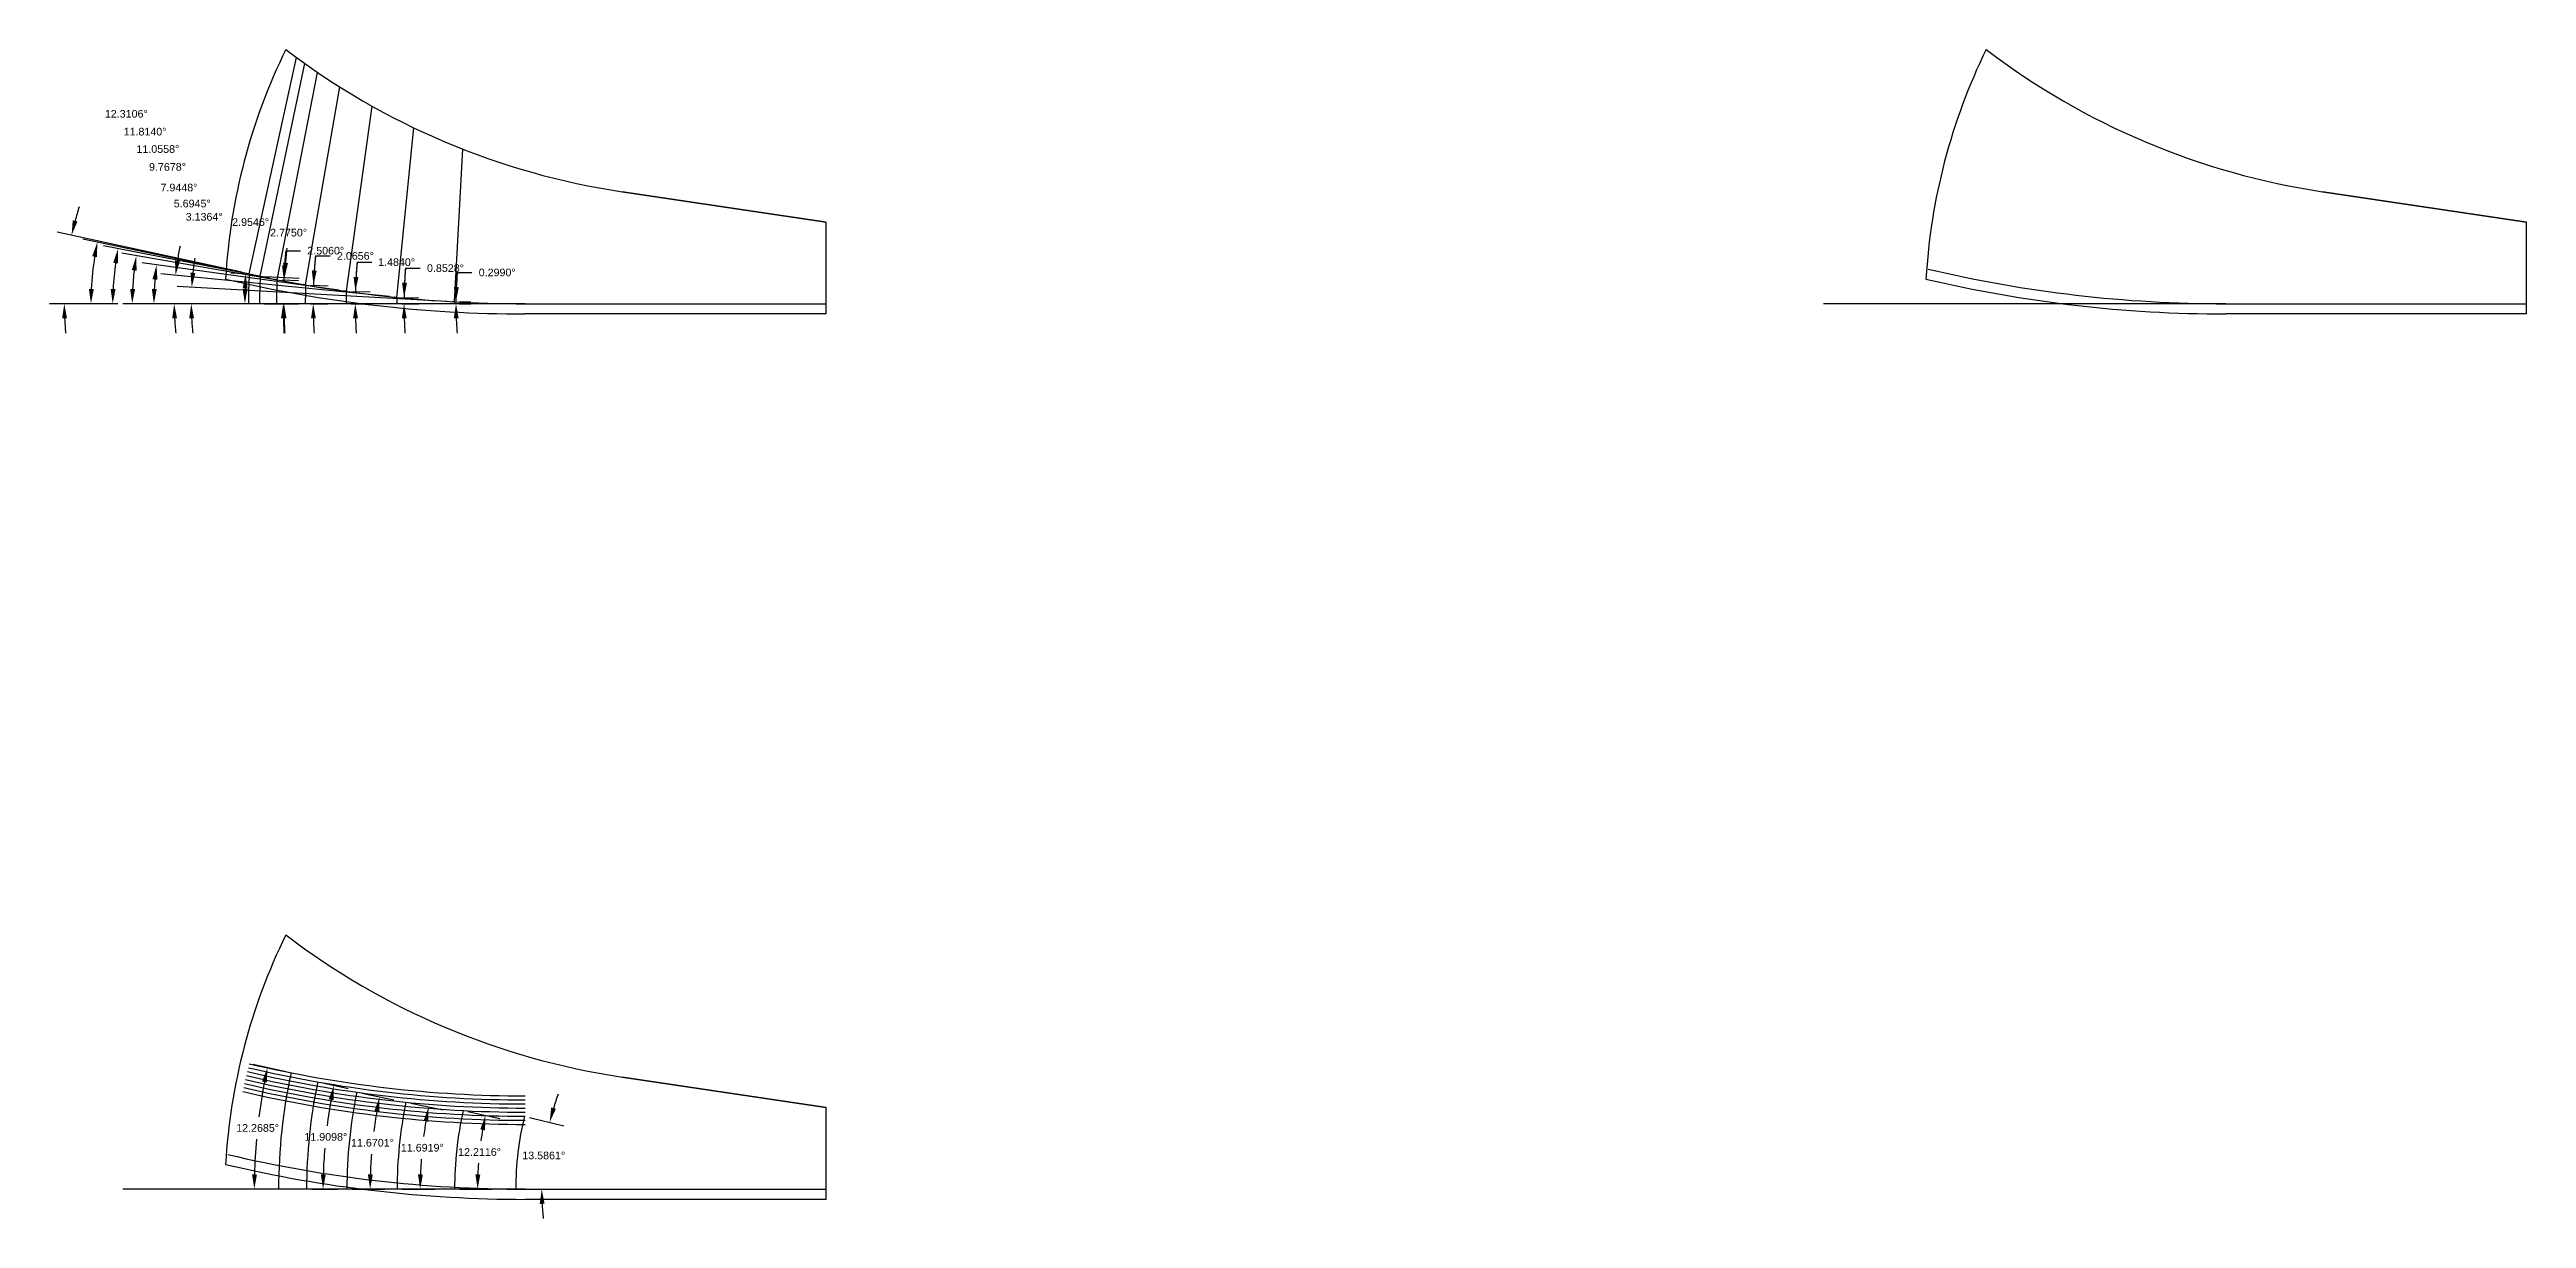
# Model space of a CAD drawing. Header units: inches. Extents: x 57 to 206, y -57 to 38.
# Drawn here: x 135.88 to 166.25, y -16.56 to -2.23 of the extents above; entities that cross this region are included whole.
import ezdxf

# ---------------------------------------------------------------- set-up
doc = ezdxf.new("R2010")
doc.units = ezdxf.units.IN
doc.header["$MEASUREMENT"] = 0
doc.header["$PDMODE"] = 35
doc.layers.get('Defpoints').update_dxf_attribs({"color": 10})
doc.layers.add('Blade_3', color=7, linetype='Continuous', true_color=0x00cc00)
doc.styles.get("Standard").update_dxf_attribs({"font": 'arial.ttf'})
doc.dimstyles.get("Standard").update_dxf_attribs({"dimtxt": 0.09375, "dimasz": 0.18, "dimexe": 0.18, "dimexo": 0.0625, "dimgap": 0.09, "dimtad": 0, "dimtih": 1, "dimtoh": 1, "dimdec": 4, "dimzin": 0, "dimdsep": 46, "dimtxsty": 'Standard', "dimcen": 0.09, "dimadec": 4, "dimazin": 0, "dimtfac": 1, "dimtdec": 4, "dimtofl": 0, "dimtmove": 0, "dimatfit": 3, "dimfxl": 1, "dimtolj": 1, "dimtzin": 0, "dimarcsym": 0})

# ---------------------------------------------------------------- blocks, each defined once
blk = doc.blocks.new('*D51')
at = {"color": 0, "lineweight": -2, "transparency": 16777216}
for p, q in [((141.766, -15.319), (142.19, -15.422)), ((141.661, -16.198), (142.097, -16.198))]:
    blk.add_line(p, q, dxfattribs=at)
for start, end in [(160.4963, 163.4551), (182.9588, 185.9176)]:
    blk.add_arc((145.403, -16.198), 3.486, start, end, dxfattribs=at)
at = {"color": 0, "transparency": 16777216}
for points in [[(142.091, -15.213), (142.033, -15.198), (142.015, -15.379)], [(141.892, -16.379), (141.952, -16.377), (141.917, -16.198)]]:
    blk.add_solid(points, dxfattribs=at)
at = {"layer": 'Defpoints', "color": 0, "transparency": 16777216}
for p in [(141.705, -15.304), (141.961, -15.649), (141.599, -16.198), (145.403, -16.198)]:
    blk.add_point(p, dxfattribs=at)
at = {"color": 0, "transparency": 16777216, "insert": (141.942, -15.786), "char_height": 0.09375, "attachment_point": 5}
blk.add_mtext('\\A1;13.5861°', dxfattribs=at)
blk = doc.blocks.new('*D52')
at = {"color": 0, "lineweight": -2, "transparency": 16777216}
for p, q in [((141.013, -15.248), (141.403, -15.332)), ((140.912, -16.198), (141.311, -16.198))]:
    blk.add_line(p, q, dxfattribs=at)
for start, end in [(170.2023, 172.0313), (175.7506, 177.586)]:
    blk.add_arc((145.403, -16.198), 4.273, start, end, dxfattribs=at)
at = {"color": 0, "transparency": 16777216}
for points in [[(141.164, -15.465), (141.222, -15.477), (141.227, -15.294)], [(141.164, -16.019), (141.104, -16.018), (141.131, -16.198)]]:
    blk.add_solid(points, dxfattribs=at)
at = {"layer": 'Defpoints', "color": 0, "transparency": 16777216}
for p in [(140.952, -15.235), (141.174, -15.593), (140.849, -16.198), (145.403, -16.198)]:
    blk.add_point(p, dxfattribs=at)
at = {"color": 0, "transparency": 16777216, "insert": (141.155, -15.744), "char_height": 0.09375, "attachment_point": 5}
blk.add_mtext('\\A1;12.2116°', dxfattribs=at)
blk = doc.blocks.new('*D53')
at = {"color": 0, "lineweight": -2, "transparency": 16777216}
for p, q in [((140.314, -15.145), (140.707, -15.226)), ((140.206, -16.198), (140.607, -16.198))]:
    blk.add_line(p, q, dxfattribs=at)
for start, end in [(170.3807, 172.5559), (175.7476, 177.9274)]:
    blk.add_arc((145.403, -16.198), 4.976, start, end, dxfattribs=at)
at = {"color": 0, "transparency": 16777216}
for points in [[(140.468, -15.361), (140.526, -15.372), (140.53, -15.19)], [(140.46, -16.019), (140.4, -16.018), (140.427, -16.198)]]:
    blk.add_solid(points, dxfattribs=at)
at = {"layer": 'Defpoints', "color": 0, "transparency": 16777216}
for p in [(140.253, -15.132), (140.473, -15.523), (140.144, -16.198), (145.403, -16.198)]:
    blk.add_point(p, dxfattribs=at)
at = {"color": 0, "transparency": 16777216, "insert": (140.453, -15.691), "char_height": 0.09375, "attachment_point": 5}
blk.add_mtext('\\A1;11.6919°', dxfattribs=at)
blk = doc.blocks.new('*D54')
at = {"color": 0, "lineweight": -2, "transparency": 16777216}
for p, q in [((139.711, -15.023), (140.105, -15.104)), ((139.591, -16.198), (139.993, -16.198))]:
    blk.add_line(p, q, dxfattribs=at)
for start, end in [(170.1749, 172.7425), (175.5838, 178.1549)]:
    blk.add_arc((145.403, -16.198), 5.59, start, end, dxfattribs=at)
at = {"color": 0, "transparency": 16777216}
for points in [[(139.866, -15.239), (139.925, -15.25), (139.929, -15.067)], [(139.846, -16.019), (139.786, -16.018), (139.813, -16.198)]]:
    blk.add_solid(points, dxfattribs=at)
at = {"layer": 'Defpoints', "color": 0, "transparency": 16777216}
for p in [(139.65, -15.01), (139.865, -15.441), (139.529, -16.198), (145.403, -16.198)]:
    blk.add_point(p, dxfattribs=at)
at = {"color": 0, "transparency": 16777216, "insert": (139.842, -15.63), "char_height": 0.09375, "attachment_point": 5}
blk.add_mtext('\\A1;11.6701°', dxfattribs=at)
blk = doc.blocks.new('*D55')
at = {"color": 0, "lineweight": -2, "transparency": 16777216}
for p, q in [((139.232, -14.897), (139.545, -14.963)), ((139.097, -16.198), (139.416, -16.198))]:
    blk.add_line(p, q, dxfattribs=at)
for start, end in [(169.7626, 172.7556), (175.3315, 178.3276)]:
    blk.add_arc((145.403, -16.198), 6.167, start, end, dxfattribs=at)
at = {"color": 0, "transparency": 16777216}
for points in [[(139.305, -15.096), (139.364, -15.108), (139.369, -14.926)], [(139.269, -16.019), (139.209, -16.018), (139.236, -16.198)]]:
    blk.add_solid(points, dxfattribs=at)
at = {"layer": 'Defpoints', "color": 0, "transparency": 16777216}
for p in [(139.171, -14.884), (139.296, -15.346), (139.034, -16.198), (145.403, -16.198)]:
    blk.add_point(p, dxfattribs=at)
at = {"color": 0, "transparency": 16777216, "insert": (139.27, -15.558), "char_height": 0.09375, "attachment_point": 5}
blk.add_mtext('\\A1;11.9098°', dxfattribs=at)
blk = doc.blocks.new('*D62')
at = {"color": 0, "lineweight": -2, "transparency": 16777216}
for p, q in [((138.783, -14.759), (138.378, -14.67)), ((138.628, -16.198), (138.213, -16.198))]:
    blk.add_line(p, q, dxfattribs=at)
for start, end in [(169.2027, 172.7311), (174.9979, 178.5287)]:
    blk.add_arc((145.403, -16.198), 7.01, start, end, dxfattribs=at)
at = {"color": 0, "transparency": 16777216}
for points in [[(138.488, -14.879), (138.547, -14.891), (138.554, -14.709)], [(138.426, -16.019), (138.366, -16.018), (138.393, -16.198)]]:
    blk.add_solid(points, dxfattribs=at)
at = {"layer": 'Defpoints', "color": 0, "transparency": 16777216}
for p in [(138.844, -14.772), (138.465, -15.201), (138.691, -16.198), (145.403, -16.198)]:
    blk.add_point(p, dxfattribs=at)
at = {"color": 0, "transparency": 16777216, "insert": (138.434, -15.449), "char_height": 0.09375, "attachment_point": 5}
blk.add_mtext('\\A1;12.2685°', dxfattribs=at)
blk = doc.blocks.new('*D235')
at = {"layer": 'Blade_3', "color": 0, "lineweight": -2, "transparency": 16777216}
for p, q in [((140.882, -4.961), (141.062, -4.961)), ((140.91, -5.321), (141.046, -5.321)), ((140.91, -5.344), (141.046, -5.344))]:
    blk.add_line(p, q, dxfattribs=at)
for start, end in [(175.1543, 179.701), (175.1552, 177.4281), (182.2729, 184.5458)]:
    blk.add_arc((145.403, -5.344), 4.538, start, end, dxfattribs=at)
at = {"layer": 'Blade_3', "color": 0, "transparency": 16777216}
for points in [[(140.9, -5.141), (140.84, -5.14), (140.866, -5.32)], [(140.839, -5.525), (140.899, -5.523), (140.866, -5.344)]]:
    blk.add_solid(points, dxfattribs=at)
at = {"layer": 'Defpoints', "color": 0, "transparency": 16777216}
for p in [(140.847, -5.32), (140.847, -5.344), (140.866, -5.336), (145.403, -5.344)]:
    blk.add_point(p, dxfattribs=at)
at = {"layer": 'Blade_3', "color": 0, "transparency": 16777216, "insert": (141.371, -4.961), "char_height": 0.09375, "attachment_point": 5}
blk.add_mtext('\\A1;0.2990°', dxfattribs=at)
blk = doc.blocks.new('*D236')
at = {"layer": 'Blade_3', "color": 0, "lineweight": -2, "transparency": 16777216}
for p, q in [((140.247, -4.908), (140.427, -4.908)), ((140.203, -5.267), (140.409, -5.27)), ((140.203, -5.344), (140.409, -5.344))]:
    blk.add_line(p, q, dxfattribs=at)
for start, end in [(175.1603, 179.1472), (175.1609, 177.154), (181.9931, 183.9863)]:
    blk.add_arc((145.403, -5.344), 5.175, start, end, dxfattribs=at)
at = {"layer": 'Blade_3', "color": 0, "transparency": 16777216}
for points in [[(140.265, -5.088), (140.205, -5.086), (140.229, -5.267)], [(140.202, -5.525), (140.262, -5.524), (140.229, -5.344)]]:
    blk.add_solid(points, dxfattribs=at)
at = {"layer": 'Defpoints', "color": 0, "transparency": 16777216}
for p in [(140.14, -5.344), (140.141, -5.266), (140.229, -5.318), (145.403, -5.344)]:
    blk.add_point(p, dxfattribs=at)
at = {"layer": 'Blade_3', "color": 0, "transparency": 16777216, "insert": (140.737, -4.908), "char_height": 0.09375, "attachment_point": 5}
blk.add_mtext('\\A1;0.8528°', dxfattribs=at)
blk = doc.blocks.new('*D237')
at = {"layer": 'Blade_3', "color": 0, "lineweight": -2, "transparency": 16777216}
for p, q in [((139.653, -4.835), (139.833, -4.835)), ((139.582, -5.344), (139.811, -5.344)), ((139.584, -5.193), (139.813, -5.199))]:
    blk.add_line(p, q, dxfattribs=at)
for start, end in [(174.9422, 178.516), (174.9426, 176.7293), (181.7867, 183.5734)]:
    blk.add_arc((145.403, -5.344), 5.772, start, end, dxfattribs=at)
at = {"layer": 'Blade_3', "color": 0, "transparency": 16777216}
for points in [[(139.67, -5.016), (139.61, -5.014), (139.633, -5.195)], [(139.604, -5.525), (139.664, -5.524), (139.631, -5.344)]]:
    blk.add_solid(points, dxfattribs=at)
at = {"layer": 'Defpoints', "color": 0, "transparency": 16777216}
for p in [(139.52, -5.344), (139.522, -5.192), (139.631, -5.294), (145.403, -5.344)]:
    blk.add_point(p, dxfattribs=at)
at = {"layer": 'Blade_3', "color": 0, "transparency": 16777216, "insert": (140.138, -4.835), "char_height": 0.09375, "attachment_point": 5}
blk.add_mtext('\\A1;1.4840°', dxfattribs=at)
blk = doc.blocks.new('*D238')
at = {"layer": 'Blade_3', "color": 0, "lineweight": -2, "transparency": 16777216}
for p, q in [((139.143, -4.758), (139.323, -4.758)), ((139.085, -5.116), (139.299, -5.124)), ((139.081, -5.344), (139.295, -5.344))]:
    blk.add_line(p, q, dxfattribs=at)
for start, end in [(174.6538, 177.9344), (174.6541, 176.2943), (181.6402, 183.2803)]:
    blk.add_arc((145.403, -5.344), 6.288, start, end, dxfattribs=at)
at = {"layer": 'Blade_3', "color": 0, "transparency": 16777216}
for points in [[(139.158, -4.939), (139.098, -4.936), (139.119, -5.117)], [(139.088, -5.525), (139.148, -5.524), (139.115, -5.344)]]:
    blk.add_solid(points, dxfattribs=at)
at = {"layer": 'Defpoints', "color": 0, "transparency": 16777216}
for p in [(139.023, -5.114), (139.018, -5.344), (139.116, -5.269), (145.403, -5.344)]:
    blk.add_point(p, dxfattribs=at)
at = {"layer": 'Blade_3', "color": 0, "transparency": 16777216, "insert": (139.633, -4.758), "char_height": 0.09375, "attachment_point": 5}
blk.add_mtext('\\A1;2.0656°', dxfattribs=at)
blk = doc.blocks.new('*D239')
at = {"layer": 'Blade_3', "color": 0, "lineweight": -2, "transparency": 16777216}
for p, q in [((138.779, -4.694), (138.959, -4.694)), ((138.734, -5.052), (138.934, -5.061)), ((138.728, -5.344), (138.927, -5.344))]:
    blk.add_line(p, q, dxfattribs=at)
for start, end in [(174.3946, 177.494), (174.3949, 175.9444), (181.5495, 183.0991)]:
    blk.add_arc((145.403, -5.344), 6.656, start, end, dxfattribs=at)
at = {"layer": 'Blade_3', "color": 0, "transparency": 16777216}
for points in [[(138.794, -4.875), (138.734, -4.872), (138.754, -5.053)], [(138.72, -5.525), (138.78, -5.524), (138.747, -5.344)]]:
    blk.add_solid(points, dxfattribs=at)
at = {"layer": 'Defpoints', "color": 0, "transparency": 16777216}
for p in [(138.672, -5.049), (138.665, -5.344), (138.748, -5.247), (145.403, -5.344)]:
    blk.add_point(p, dxfattribs=at)
at = {"layer": 'Blade_3', "color": 0, "transparency": 16777216, "insert": (139.269, -4.694), "char_height": 0.09375, "attachment_point": 5}
blk.add_mtext('\\A1;2.5060°', dxfattribs=at)
blk = doc.blocks.new('*D240')
at = {"layer": 'Blade_3', "color": 0, "lineweight": -2, "transparency": 16777216}
for p, q in [((138.528, -5.011), (138.944, -5.031)), ((138.52, -5.344), (138.937, -5.344))]:
    blk.add_line(p, q, dxfattribs=at)
for start, end in [(174.1216, 175.6733), (181.5517, 183.1034)]:
    blk.add_arc((145.403, -5.344), 6.647, start, end, dxfattribs=at)
at = {"layer": 'Blade_3', "color": 0, "transparency": 16777216}
for points in [[(138.806, -4.845), (138.746, -4.841), (138.765, -5.022)], [(138.729, -5.525), (138.789, -5.524), (138.757, -5.344)]]:
    blk.add_solid(points, dxfattribs=at)
at = {"layer": 'Defpoints', "color": 0, "transparency": 16777216}
for p in [(138.466, -5.008), (138.458, -5.344), (138.758, -5.237), (145.403, -5.344)]:
    blk.add_point(p, dxfattribs=at)
at = {"layer": 'Blade_3', "color": 0, "transparency": 16777216, "insert": (138.814, -4.473), "char_height": 0.09375, "attachment_point": 5}
blk.add_mtext('\\A1;2.7750°', dxfattribs=at)
blk = doc.blocks.new('*D241')
at = {"layer": 'Blade_3', "color": 0, "lineweight": -2, "transparency": 16777216}
for p, q in [((138.269, -4.976), (138.107, -4.968)), ((138.259, -5.344), (138.098, -5.344))]:
    blk.add_line(p, q, dxfattribs=at)
blk.add_arc((145.403, -5.344), 7.126, 178.4927, 178.5527, dxfattribs=at)
at = {"layer": 'Blade_3', "color": 0, "transparency": 16777216}
for points in [[(138.25, -5.156), (138.31, -5.158), (138.287, -4.977)], [(138.31, -5.165), (138.25, -5.164), (138.278, -5.344)]]:
    blk.add_solid(points, dxfattribs=at)
at = {"layer": 'Defpoints', "color": 0, "transparency": 16777216}
for p in [(138.331, -4.979), (138.279, -5.222), (138.322, -5.344), (145.403, -5.344)]:
    blk.add_point(p, dxfattribs=at)
at = {"layer": 'Blade_3', "color": 0, "transparency": 16777216, "insert": (138.348, -4.344), "char_height": 0.09375, "attachment_point": 5}
blk.add_mtext('\\A1;2.9546°', dxfattribs=at)
blk = doc.blocks.new('*D242')
at = {"layer": 'Blade_3', "color": 0, "lineweight": -2, "transparency": 16777216}
blk.add_line((140.755, -5.315), (137.446, -5.134), dxfattribs=at)
for start, end in [(171.2291, 174.0463), (182.8172, 185.6344)]:
    blk.add_arc((141.281, -5.344), 3.661, start, end, dxfattribs=at)
at = {"layer": 'Blade_3', "color": 0, "transparency": 16777216}
for points in [[(137.67, -4.967), (137.61, -4.962), (137.626, -5.144)], [(137.595, -5.525), (137.654, -5.523), (137.62, -5.344)]]:
    blk.add_solid(points, dxfattribs=at)
at = {"layer": 'Defpoints', "color": 0, "transparency": 16777216}
for p in [(136.783, -5.344), (137.621, -5.277), (140.817, -5.319), (140.847, -5.32), (141.716, -5.344)]:
    blk.add_point(p, dxfattribs=at)
at = {"layer": 'Blade_3', "color": 0, "transparency": 16777216, "insert": (137.778, -4.279), "char_height": 0.09375, "attachment_point": 5}
blk.add_mtext('\\A1;3.1364°', dxfattribs=at)
blk = doc.blocks.new('*D243')
at = {"layer": 'Blade_3', "color": 0, "lineweight": -2, "transparency": 16777216}
blk.add_line((140.049, -5.257), (137.249, -4.977), dxfattribs=at)
for start, end in [(168.4373, 171.3714), (182.9341, 185.8682)]:
    blk.add_arc((140.926, -5.344), 3.515, start, end, dxfattribs=at)
at = {"layer": 'Blade_3', "color": 0, "transparency": 16777216}
for points in [[(137.481, -4.82), (137.421, -4.813), (137.428, -4.995)], [(137.386, -5.525), (137.446, -5.523), (137.411, -5.344)]]:
    blk.add_solid(points, dxfattribs=at)
at = {"layer": 'Defpoints', "color": 0, "transparency": 16777216}
for p in [(136.783, -5.344), (137.413, -5.228), (140.111, -5.263), (140.141, -5.266), (141.716, -5.344)]:
    blk.add_point(p, dxfattribs=at)
at = {"layer": 'Blade_3', "color": 0, "transparency": 16777216, "insert": (137.632, -4.116), "char_height": 0.09375, "attachment_point": 5}
blk.add_mtext('\\A1;5.6945°', dxfattribs=at)
blk = doc.blocks.new('*D244')
at = {"layer": 'Blade_3', "color": 0, "lineweight": -2, "transparency": 16777216}
blk.add_line((139.43, -5.179), (137.017, -4.842), dxfattribs=at)
blk.add_arc((140.613, -5.344), 3.451, 175.0436, 177.0116, dxfattribs=at)
at = {"layer": 'Blade_3', "color": 0, "transparency": 16777216}
for points in [[(137.145, -5.043), (137.205, -5.049), (137.195, -4.867)], [(137.197, -5.165), (137.137, -5.163), (137.162, -5.344)]]:
    blk.add_solid(points, dxfattribs=at)
at = {"layer": 'Defpoints', "color": 0, "transparency": 16777216}
for p in [(136.783, -5.344), (137.166, -5.185), (139.492, -5.188), (139.522, -5.192), (141.716, -5.344)]:
    blk.add_point(p, dxfattribs=at)
at = {"layer": 'Blade_3', "color": 0, "transparency": 16777216, "insert": (137.47, -3.92), "char_height": 0.09375, "attachment_point": 5}
blk.add_mtext('\\A1;7.9448°', dxfattribs=at)
blk = doc.blocks.new('*D245')
at = {"layer": 'Blade_3', "color": 0, "lineweight": -2, "transparency": 16777216}
blk.add_line((138.931, -5.098), (136.769, -4.726), dxfattribs=at)
blk.add_arc((140.359, -5.344), 3.463, 173.2104, 177.0218, dxfattribs=at)
at = {"layer": 'Blade_3', "color": 0, "transparency": 16777216}
for points in [[(136.891, -4.93), (136.95, -4.939), (136.946, -4.757)], [(136.931, -5.165), (136.871, -5.163), (136.896, -5.344)]]:
    blk.add_solid(points, dxfattribs=at)
at = {"layer": 'Defpoints', "color": 0, "transparency": 16777216}
for p in [(136.902, -5.147), (138.993, -5.109), (139.023, -5.114), (136.783, -5.344), (141.716, -5.344)]:
    blk.add_point(p, dxfattribs=at)
at = {"layer": 'Blade_3', "color": 0, "transparency": 16777216, "insert": (137.329, -3.667), "char_height": 0.09375, "attachment_point": 5}
blk.add_mtext('\\A1;9.7678°', dxfattribs=at)
blk = doc.blocks.new('*D246')
at = {"layer": 'Blade_3', "color": 0, "lineweight": -2, "transparency": 16777216}
for p, q in [((138.581, -5.032), (136.546, -4.634)), ((136.72, -5.344), (136.477, -5.344))]:
    blk.add_line(p, q, dxfattribs=at)
blk.add_arc((140.179, -5.344), 3.522, 171.8727, 177.0715, dxfattribs=at)
at = {"layer": 'Blade_3', "color": 0, "transparency": 16777216}
for points in [[(136.663, -4.841), (136.722, -4.851), (136.723, -4.669)], [(136.692, -5.165), (136.632, -5.163), (136.657, -5.344)]]:
    blk.add_solid(points, dxfattribs=at)
at = {"layer": 'Defpoints', "color": 0, "transparency": 16777216}
for p in [(136.665, -5.118), (138.642, -5.044), (138.672, -5.049), (136.783, -5.344), (141.716, -5.344)]:
    blk.add_point(p, dxfattribs=at)
at = {"layer": 'Blade_3', "color": 0, "transparency": 16777216, "insert": (137.211, -3.448), "char_height": 0.09375, "attachment_point": 5}
blk.add_mtext('\\A1;11.0558°', dxfattribs=at)
blk = doc.blocks.new('*D247')
at = {"layer": 'Blade_3', "color": 0, "lineweight": -2, "transparency": 16777216}
for p, q in [((138.375, -4.989), (136.292, -4.553)), ((136.72, -5.344), (136.21, -5.344))]:
    blk.add_line(p, q, dxfattribs=at)
blk.add_arc((140.073, -5.344), 3.683, 170.9864, 177.1996, dxfattribs=at)
at = {"layer": 'Blade_3', "color": 0, "transparency": 16777216}
for points in [[(136.406, -4.762), (136.465, -4.773), (136.468, -4.59)], [(136.425, -5.165), (136.365, -5.163), (136.39, -5.344)]]:
    blk.add_solid(points, dxfattribs=at)
at = {"layer": 'Defpoints', "color": 0, "transparency": 16777216}
for p in [(136.399, -5.091), (138.436, -5.002), (138.466, -5.008), (136.783, -5.344), (141.716, -5.344)]:
    blk.add_point(p, dxfattribs=at)
at = {"layer": 'Blade_3', "color": 0, "transparency": 16777216, "insert": (137.054, -3.235), "char_height": 0.09375, "attachment_point": 5}
blk.add_mtext('\\A1;11.8140°', dxfattribs=at)
blk = doc.blocks.new('*D248')
at = {"layer": 'Blade_3', "color": 0, "lineweight": -2, "transparency": 16777216}
for p, q in [((138.241, -4.959), (135.977, -4.465)), ((136.72, -5.344), (135.883, -5.344))]:
    blk.add_line(p, q, dxfattribs=at)
for start, end in [(162.4553, 165.0724), (182.617, 185.2341)]:
    blk.add_arc((140.004, -5.344), 3.941, start, end, dxfattribs=at)
at = {"layer": 'Blade_3', "color": 0, "transparency": 16777216}
for points in [[(136.225, -4.336), (136.167, -4.322), (136.153, -4.504)], [(136.037, -5.525), (136.097, -5.523), (136.063, -5.344)]]:
    blk.add_solid(points, dxfattribs=at)
at = {"layer": 'Defpoints', "color": 0, "transparency": 16777216}
for p in [(136.073, -5.062), (138.302, -4.973), (138.331, -4.979), (136.783, -5.344), (141.716, -5.344)]:
    blk.add_point(p, dxfattribs=at)
at = {"layer": 'Blade_3', "color": 0, "transparency": 16777216, "insert": (136.824, -3.016), "char_height": 0.09375, "attachment_point": 5}
blk.add_mtext('\\A1;12.3106°', dxfattribs=at)

msp = doc.modelspace()

# ---------------------------------------------------------------- linework, layer by layer
for p, q in [((142.90334, -3.97049), (145.40334, -4.34412)), ((145.40334, -4.34412), (142.90334, -3.97049)), ((163.75099, -3.97049), (166.25099, -4.34412)), ((166.25099, -4.34412), (163.75099, -3.97049)), ((145.40334, -5.34412), (145.40334, -4.34412)), ((166.25099, -5.34412), (166.25099, -4.34412)), ((141.71584, -5.34412), (136.78297, -5.34412)), ((145.40334, -5.46912), (145.40334, -5.34412)), ((162.56349, -5.34412), (157.63062, -5.34412)), ((166.25099, -5.46912), (166.25099, -5.34412)), ((145.40334, -5.46912), (141.71584, -5.46912)), ((166.25099, -5.46912), (162.56349, -5.46912)), ((142.90334, -14.82456), (145.40334, -15.19819)), ((145.40334, -15.19819), (142.90334, -14.82456)), ((145.40334, -16.19819), (145.40334, -15.19819)), ((141.71584, -16.19819), (136.78297, -16.19819)), ((145.40334, -16.32319), (141.71584, -16.32319)), ((145.40334, -16.32319), (145.40334, -16.19819))]:
    msp.add_line(p, q)
at = {"color": 1}
for p, q in [((141.71584, -5.34412), (145.40334, -5.34412)), ((162.56349, -5.34412), (166.25099, -5.34412)), ((141.71584, -16.19819), (145.40334, -16.19819))]:
    msp.add_line(p, q, dxfattribs=at)
for centre, radius, start, end in [((145.40334, -5.46912), 7.375, 153.928624, 176.674678), ((144.23362, 4.93065), 9, 232.692296, 261.5), ((166.25099, -5.46912), 7.375, 153.928624, 176.674678), ((165.08128, 4.93065), 9, 232.692296, 261.5), ((141.71584, 10.53088), 16, 256.721022, 270), ((162.56349, 10.53088), 16, 256.721022, 270), ((145.40334, -16.32319), 7.375, 153.928624, 176.674678), ((144.23362, -5.92342), 9, 232.692296, 261.5), ((141.71584, -0.32319), 14.93125, 256.721022, 270), ((141.71584, -0.32319), 14.88125, 256.721022, 270), ((141.71584, -0.32319), 14.83125, 256.721022, 270), ((141.71584, -0.32319), 14.78125, 256.721022, 270), ((141.71584, -0.32319), 14.73125, 256.721022, 270), ((145.40334, -16.19819), 6.71247, 167.731456, 180), ((141.71584, -0.32319), 15.08125, 256.721022, 270), ((141.71584, -0.32319), 15.03125, 256.721022, 270), ((141.71584, -0.32319), 14.98125, 256.721022, 270), ((145.40334, -16.19819), 6.36913, 168.090164, 180), ((145.40334, -16.19819), 5.87474, 168.329865, 180), ((145.40334, -16.19819), 5.25945, 168.308093, 180), ((145.40334, -16.19819), 4.55403, 167.788374, 180), ((145.40334, -16.19819), 3.80473, 166.413902, 180), ((141.71584, -0.32319), 16, 256.721022, 270)]:
    msp.add_arc(centre, radius, start, end)
for centre in [(141.71584, 10.53088), (162.56349, 10.53088), (141.71584, -0.32319)]:
    msp.add_arc(centre, 15.875, 256.721022, 270, dxfattribs=at)
at = {"layer": 'Blade_3'}
for p, q in [((138.33112, -4.97909), (138.91008, -2.32607)), ((138.46566, -5.00784), (139.01129, -2.39924)), ((138.67156, -5.04949), (139.16806, -2.50844)), ((139.02255, -5.11399), (139.4404, -2.68677)), ((139.5216, -5.19175), (139.83822, -2.92304)), ((140.14066, -5.26578), (140.34792, -3.18731)), ((140.84725, -5.32034), (140.9498, -3.44888)), ((138.33112, -4.97909), (138.30181, -4.9727)), ((138.46566, -5.00784), (138.4363, -5.0017)), ((138.67156, -5.04949), (138.64212, -5.04374)), ((139.02255, -5.11399), (138.99299, -5.1089)), ((139.5216, -5.19175), (139.49189, -5.1876)), ((140.14066, -5.26578), (140.11081, -5.2628)), ((140.84725, -5.32034), (140.8173, -5.3187))]:
    msp.add_line(p, q, dxfattribs=at)
for radius, start in [(7.08164, 177.04535), (6.94582, 177.224994), (6.73822, 177.493951), (6.38493, 177.934426), (5.88371, 178.516005), (5.26326, 179.147154), (4.55615, 179.700958)]:
    msp.add_arc((145.40334, -5.34412), radius, start, 180, dxfattribs=at)

# ---------------------------------------------------------------- dimensions: what is measured, and where the dimension line sits
for base, center, p1, p2, picture, middle in [((138.464763, -15.200916), (145.403339, -16.198188), (138.844168, -14.771829), (138.690871, -16.198188), '*D62', (138.433598, -15.449121)), ((139.29554, -15.34633), (145.40334, -16.19819), (139.17131, -14.88378), (139.0342, -16.19819), '*D55', (139.2697, -15.5584)), ((139.864944, -15.441483), (145.403339, -16.198188), (139.650037, -15.009864), (139.528596, -16.198188), '*D54', (139.842452, -15.629895)), ((140.473, -15.52329), (145.40334, -16.19819), (140.25301, -15.13237), (140.14389, -16.19819), '*D53', (140.45291, -15.69133)), ((141.960827, -15.649412), (145.403339, -16.198188), (141.705077, -15.304434), (141.598614, -16.198188), '*D51', (141.941833, -15.785854)), ((141.17376, -15.59313), (145.40334, -16.19819), (140.95235, -15.23491), (140.84931, -16.19819), '*D52', (141.15494, -15.74373))]:
    dim = msp.add_angular_dim_3p(base=base, center=center, p1=p1, p2=p2, dimstyle='Standard')
    dim.commit()
    dim.dimension.update_dxf_attribs({"geometry": picture, "text_midpoint": middle})
for base, line1, line2, picture, middle in [((136.0727663, -5.06209727), ((141.7158391, -5.34412021), (136.78297238, -5.34412021)), ((138.33111596, -4.97909359), (138.30180578, -4.97269726)), '*D248', (136.82380723, -3.01598784)), ((136.39896809, -5.09117678), ((141.7158391, -5.34412021), (136.78297238, -5.34412021)), ((138.46565982, -5.00784473), (138.4362953, -5.00170266)), '*D247', (137.05405502, -3.23487272)), ((136.66470796, -5.11773929), ((141.7158391, -5.34412021), (136.78297238, -5.34412021)), ((138.67156108, -5.04949236), (138.64211786, -5.04373939)), '*D246', (137.21129723, -3.44814518)), ((136.9016685, -5.14741866), ((141.7158391, -5.34412021), (136.78297238, -5.34412021)), ((139.02255326, -5.11398634), (138.99298816, -5.10889667)), '*D245', (137.32922897, -3.66703007)), ((137.165623, -5.1846449), ((141.7158391, -5.3441202), (136.7829724, -5.3441202)), ((139.5216027, -5.1917457), (139.4918906, -5.1875991)), '*D244', (137.4696238, -3.9195894)), ((137.412911871, -5.227682312), ((141.715839104, -5.34412021), (136.782972378, -5.34412021)), ((140.140664874, -5.265779703), (140.110812919, -5.262802996)), '*D243', (137.632482009, -4.116024663)), ((137.6206773, -5.2773185), ((141.7158391, -5.3441202), (136.7829724, -5.3441202)), ((140.8472547, -5.3203405), (140.8172997, -5.3186991)), '*D242', (137.7784928, -4.2787852))]:
    dim = msp.add_angular_dim_2l(base=base, line1=line1, line2=line2, dimstyle='Standard', dxfattribs=at)
    dim.commit()
    dim.dimension.update_dxf_attribs({"geometry": picture, "text_midpoint": middle, "dimtype": 162})
for base, center, p1, p2, picture, middle in [((138.278593, -5.221638), (145.403339, -5.34412), (138.331116, -4.979094), (138.321702, -5.34412), '*D241', (138.34813, -4.343601)), ((138.75768, -5.23682), (145.40334, -5.34412), (138.46566, -5.00784), (138.45751, -5.34412), '*D240', (138.8141, -4.47341))]:
    dim = msp.add_angular_dim_3p(base=base, center=center, p1=p1, p2=p2, dimstyle='Standard', dxfattribs=at)
    dim.commit()
    dim.dimension.update_dxf_attribs({"geometry": picture, "text_midpoint": middle, "dimtype": 165})
for base, center, p1, p2, picture, middle in [((138.7481219, -5.2470829), (145.4033391, -5.3441202), (138.6715611, -5.0494924), (138.6651167, -5.3441202), '*D239', (139.2694519, -4.6939924)), ((139.115655, -5.268557), (145.403339, -5.34412), (139.022553, -5.113986), (139.018405, -5.34412), '*D238', (139.632766, -4.758228)), ((139.631111, -5.294284), (145.403339, -5.34412), (139.521603, -5.191746), (139.519629, -5.34412), '*D237', (140.138371, -4.835214)), ((140.22877, -5.31845), (145.40334, -5.34412), (140.14066, -5.26578), (140.14008, -5.34412), '*D236', (140.73656, -4.90754)), ((140.86554, -5.33623), (145.40334, -5.34412), (140.84725, -5.32034), (140.84719, -5.34412), '*D235', (141.37116, -4.9608))]:
    dim = msp.add_angular_dim_3p(base=base, center=center, p1=p1, p2=p2, dimstyle='Standard', dxfattribs=at)
    dim.commit()
    dim.dimension.update_dxf_attribs({"geometry": picture, "text_midpoint": middle})

doc.saveas('drawing.dxf')
